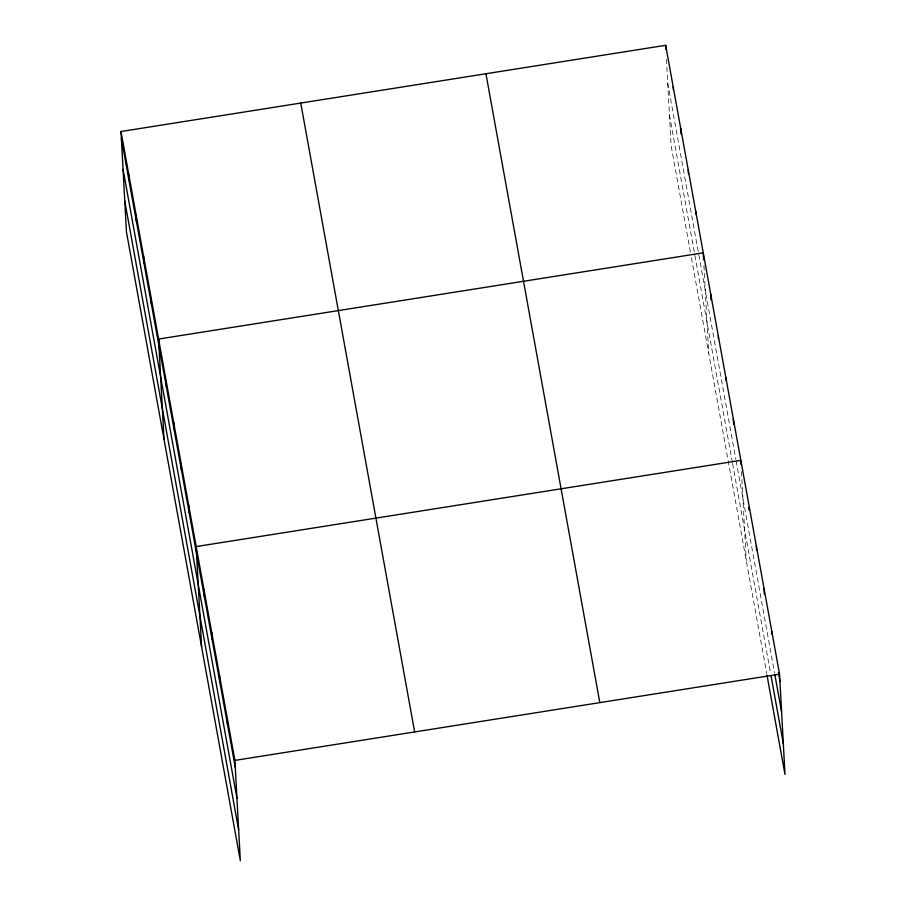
<?xml version="1.0" encoding="UTF-8"?>
<svg xmlns="http://www.w3.org/2000/svg" width="906" height="906" viewBox="0 0 906 906"><rect width="100%" height="100%" fill="white"/><g stroke="black" fill="none" stroke-linecap="round" stroke-linejoin="round"><path stroke-width="0.68" stroke-dasharray="4.53 3.4" d="M667.722 83.114L735.865 459.433M736.125 460.814L774.619 673.362M669.432 114.824L732.331 462.094M732.58 463.476L770.587 673.351M690.395 252.14L671.097 145.606L666.431 59.332M691.403 257.678L766.759 673.781M741.448 471.584L746.272 560.667M703.939 265.458L708.685 353.136"/><path stroke-width="1.36" d="M121.008 131.517L234.903 760.394L240.328 860.7L126.444 231.834L121.008 131.517L665.672 45.3L779.556 674.166L784.992 774.483L767.008 675.151M234.903 760.394L779.556 674.166M778.447 672.932L779.941 681.21M774.868 674.744L781.606 711.991M771.085 676.103L783.328 743.701M485.933 73.748L599.817 702.626M300.747 103.069L414.642 731.935M121.393 138.561L235.277 767.427M123.057 169.343L236.942 798.209M124.768 201.053L238.663 829.919M771.821 631.403L771.969 634.223M764.075 588.64L764.381 594.268M756.329 545.876L756.555 550.101M748.809 507.337L748.968 510.157M741.063 464.574L740.836 460.35L196.172 546.578L201.608 646.884M733.316 418.844L733.622 424.472M725.808 377.338L725.955 380.158M718.288 335.843L718.435 338.651M710.768 294.337L711.074 299.965M703.634 259.863L703.249 252.831L158.595 339.048L164.02 439.353M695.74 211.325L695.887 214.133M688.22 169.818L688.447 174.043M680.7 128.312L681.006 133.941M673.181 86.806L673.339 89.615M665.672 45.3L665.899 49.524M227.157 717.631L227.531 724.664M219.411 674.868L219.796 681.901M211.664 632.105L212.049 639.138M203.918 589.342L204.303 596.375M188.663 505.072L189.037 512.105M181.143 463.566L181.517 470.599M173.624 422.06L174.009 429.093M166.104 380.554L166.489 387.587M151.076 297.542L151.461 304.586M143.556 256.036L143.941 263.08M136.036 214.529L136.421 221.574M128.527 173.023L128.901 180.068"/></g></svg>
